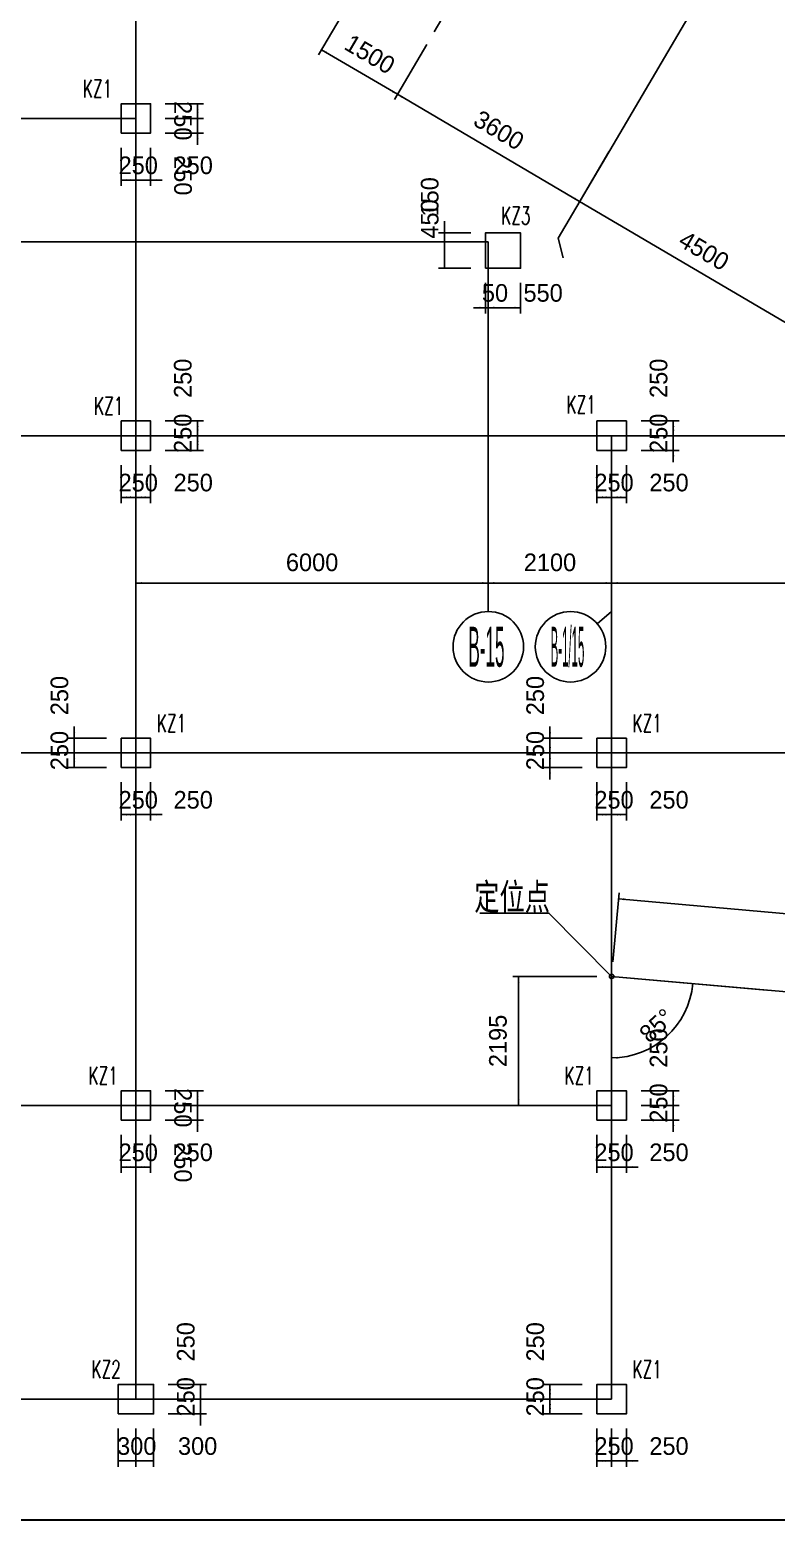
# Model space of a CAD drawing. Extents: x 387171 to 699106, y 11966 to 245688.
# Drawn here: x 577452 to 590159, y 98028 to 123396 of the extents above; entities that cross this region are included whole.
import ezdxf
from ezdxf.enums import TextEntityAlignment as Align

# ---------------------------------------------------------------- set-up
doc = ezdxf.new("R2010")
doc.units = 0
doc.header["$LTSCALE"] = 100
doc.header["$MEASUREMENT"] = 0
for name, color, linetype in [('COLU', 7, 'Continuous'), ('DIM', 3, 'Continuous'), ('DOTE', 253, 'Continuous'), ('L-AXIS', 3, 'Continuous'), ('NUM', 7, 'Continuous')]:
    doc.layers.add(name, color=color, linetype=linetype)
doc.styles.add('hztxt', font='hztxt')
doc.styles.get("Standard").update_dxf_attribs({"font": 'standard'})
doc.dimstyles.get("Standard").update_dxf_attribs({"dimtxt": 300, "dimasz": 100, "dimexe": 100, "dimexo": 250, "dimgap": 100, "dimtad": 0, "dimtoh": 1, "dimdec": 0, "dimdsep": 46, "dimcen": 0.09, "dimclrt": 7, "dimadec": 0, "dimazin": 0, "dimtfac": 1, "dimtdec": 4, "dimtofl": 0, "dimtmove": 0, "dimatfit": 3, "dimfxl": 1, "dimtolj": 1, "dimtzin": 0, "dimarcsym": 0})

# ---------------------------------------------------------------- blocks, each defined once
blk = doc.blocks.new('*D4143')
at = {"layer": 'L-AXIS', "color": 0, "linetype": 'ByBlock', "lineweight": -2}
blk.add_arc((587358, 107283), 1386, 270, 354.9316, dxfattribs=at)
for points in [[(588739, 107161), (588743, 107059), (588710, 107064)], [(587358, 105897), (587457, 105917), (587459, 105884)]]:
    blk.add_solid(points, dxfattribs=at)
at = {"layer": 'L-AXIS', "color": 7, "linetype": 'Continuous', "lineweight": -2, "insert": (588226, 106334), "char_height": 300, "width": 453.33, "attachment_point": 8, "rotation": 42.4658, "style": 'hztxt'}
blk.add_mtext('85%%D', dxfattribs=at)
blk = doc.blocks.new('*D2495')
at = {"layer": 'L-AXIS', "color": 0, "linetype": 'ByBlock', "lineweight": -2}
for p, q in [((587108, 107283), (585673, 107283)), ((585773, 105088), (585773, 107283)), ((587108, 105088), (585673, 105088))]:
    blk.add_line(p, q, dxfattribs=at)
for points in [[(585773, 107283), (585790, 107183), (585757, 107183)], [(585773, 105088), (585757, 105188), (585790, 105188)]]:
    blk.add_solid(points, dxfattribs=at)
at = {"layer": 'L-AXIS', "color": 7, "linetype": 'Continuous', "lineweight": -2, "insert": (585423, 106186), "char_height": 300, "width": 770, "attachment_point": 5, "rotation": 90, "style": 'hztxt'}
blk.add_mtext('2195', dxfattribs=at)
blk = doc.blocks.new('*D2150')
at = {"layer": 'L-AXIS', "color": 0, "linetype": 'ByBlock', "lineweight": -2}
for p, q in [((585258, 114738), (585258, 113880)), ((587358, 114738), (587358, 113880)), ((587358, 113980), (585258, 113980))]:
    blk.add_line(p, q, dxfattribs=at)
for points in [[(585258, 113980), (585358, 113997), (585358, 113963)], [(587358, 113980), (587258, 113963), (587258, 113997)]]:
    blk.add_solid(points, dxfattribs=at)
at = {"layer": 'L-AXIS', "color": 7, "linetype": 'Continuous', "lineweight": -2, "insert": (586308, 114330), "char_height": 300, "width": 775, "attachment_point": 5, "style": 'hztxt'}
blk.add_mtext('2100', dxfattribs=at)
blk = doc.blocks.new('*D891')
at = {"layer": 'L-AXIS', "color": 0, "linetype": 'ByBlock', "lineweight": -2}
for p, q in [((584209, 123146), (583659, 122212)), ((583710, 122298), (586813, 120473)), ((587312, 121321), (586763, 120387))]:
    blk.add_line(p, q, dxfattribs=at)
for points in [[(583710, 122298), (583805, 122262), (583788, 122233)], [(586813, 120473), (586719, 120510), (586736, 120538)]]:
    blk.add_solid(points, dxfattribs=at)
at = {"layer": 'L-AXIS', "color": 7, "linetype": 'Continuous', "lineweight": -2, "insert": (585439, 121687), "char_height": 300, "width": 775, "attachment_point": 5, "rotation": 329.5454, "style": 'hztxt'}
blk.add_mtext('3600', dxfattribs=at)
blk = doc.blocks.new('*D2177')
at = {"layer": 'L-AXIS', "color": 0, "linetype": 'ByBlock', "lineweight": -2}
for p, q in [((579258, 114738), (579258, 113880)), ((585258, 114738), (585258, 113880)), ((585258, 113980), (579258, 113980))]:
    blk.add_line(p, q, dxfattribs=at)
for points in [[(579258, 113980), (579358, 113997), (579358, 113963)], [(585258, 113980), (585158, 113963), (585158, 113997)]]:
    blk.add_solid(points, dxfattribs=at)
at = {"layer": 'L-AXIS', "color": 7, "linetype": 'Continuous', "lineweight": -2, "insert": (582258, 114330), "char_height": 300, "width": 770, "attachment_point": 5, "style": 'hztxt'}
blk.add_mtext('6000', dxfattribs=at)
blk = doc.blocks.new('_AXISO')
blk.add_circle((0, 0), 0.5)
blk = doc.blocks.new('*D148')
at = {"layer": 'L-AXIS', "color": 0, "linetype": 'ByBlock', "lineweight": -2}
for p, q in [((582916, 123906), (582366, 122972)), ((582417, 123058), (583710, 122298)), ((584209, 123146), (583659, 122212))]:
    blk.add_line(p, q, dxfattribs=at)
for points in [[(582417, 123058), (582512, 123022), (582495, 122993)], [(583710, 122298), (583615, 122334), (583632, 122363)]]:
    blk.add_solid(points, dxfattribs=at)
at = {"layer": 'L-AXIS', "color": 7, "linetype": 'Continuous', "lineweight": -2, "insert": (583241, 122980), "char_height": 300, "width": 690, "attachment_point": 5, "rotation": 329.5454, "style": 'hztxt'}
blk.add_mtext('1500', dxfattribs=at)
blk = doc.blocks.new('*D922')
at = {"layer": 'L-AXIS', "color": 0, "linetype": 'ByBlock', "lineweight": -2}
for p, q in [((587312, 121321), (586763, 120387)), ((586813, 120473), (590692, 118192)), ((591191, 119040), (590642, 118106))]:
    blk.add_line(p, q, dxfattribs=at)
for points in [[(586813, 120473), (586908, 120437), (586891, 120408)], [(590692, 118192), (590598, 118229), (590615, 118257)]]:
    blk.add_solid(points, dxfattribs=at)
at = {"layer": 'L-AXIS', "color": 7, "linetype": 'Continuous', "lineweight": -2, "insert": (588930, 119635), "char_height": 300, "width": 790, "attachment_point": 5, "rotation": 329.5454, "style": 'hztxt'}
blk.add_mtext('4500', dxfattribs=at)
blk = doc.blocks.new('*D3558')
at = {"layer": 'L-AXIS', "color": 0, "linetype": 'ByBlock', "lineweight": -2}
for p, q in [((587358, 114738), (587358, 113880)), ((596358, 114738), (596358, 113880)), ((596358, 113980), (587358, 113980))]:
    blk.add_line(p, q, dxfattribs=at)
for points in [[(587358, 113980), (587458, 113997), (587458, 113963)], [(596358, 113980), (596258, 113963), (596258, 113997)]]:
    blk.add_solid(points, dxfattribs=at)
at = {"layer": 'L-AXIS', "color": 7, "linetype": 'Continuous', "lineweight": -2, "insert": (591858, 114330), "char_height": 300, "width": 770, "attachment_point": 5, "style": 'hztxt'}
blk.add_mtext('9000', dxfattribs=at)
blk = doc.blocks.new('*D2588')
at = {"layer": 'L-AXIS', "color": 0, "linetype": 'ByBlock', "lineweight": -2}
for p, q in [((587380, 107532), (587484, 108704)), ((596500, 107804), (587475, 108604)), ((596405, 106732), (596509, 107903))]:
    blk.add_line(p, q, dxfattribs=at)
for points in [[(587475, 108604), (587576, 108612), (587573, 108579)], [(596500, 107804), (596399, 107796), (596402, 107829)]]:
    blk.add_solid(points, dxfattribs=at)
at = {"layer": 'L-AXIS', "color": 7, "linetype": 'Continuous', "lineweight": -2, "insert": (592019, 108552), "char_height": 300, "width": 765, "attachment_point": 5, "rotation": 354.9316, "style": 'hztxt'}
blk.add_mtext('9060', dxfattribs=at)
blk = doc.blocks.new('*D2762')
at = {"layer": 'DIM', "color": 0, "linetype": 'ByBlock', "lineweight": -2}
for p, q in [((579008, 121388), (579008, 120738)), ((579258, 121388), (579258, 120738)), ((579008, 120838), (579258, 120838))]:
    blk.add_line(p, q, dxfattribs=at)
for points in [[(579008, 120838), (579108, 120855), (579108, 120821)], [(579258, 120838), (579158, 120821), (579158, 120855)]]:
    blk.add_solid(points, dxfattribs=at)
at = {"layer": 'DIM', "color": 7, "linetype": 'Continuous', "lineweight": -2, "insert": (579298, 121088), "char_height": 300, "width": 566.67, "attachment_point": 5, "style": 'hztxt'}
blk.add_mtext('250', dxfattribs=at)
blk = doc.blocks.new('*D2707')
at = {"layer": 'DIM', "color": 0, "linetype": 'ByBlock', "lineweight": -2}
for p, q in [((579258, 121388), (579258, 120738)), ((579508, 121388), (579508, 120738)), ((579058, 120838), (579708, 120838))]:
    blk.add_line(p, q, dxfattribs=at)
for points in [[(579258, 120838), (579158, 120821), (579158, 120855)], [(579508, 120838), (579608, 120855), (579608, 120821)]]:
    blk.add_solid(points, dxfattribs=at)
at = {"layer": 'DIM', "color": 7, "linetype": 'Continuous', "lineweight": -2, "insert": (580234, 121088), "char_height": 300, "width": 566.67, "attachment_point": 5, "style": 'hztxt'}
blk.add_mtext('250', dxfattribs=at)
blk = doc.blocks.new('*D2941')
at = {"layer": 'DIM', "color": 0, "linetype": 'ByBlock', "lineweight": -2}
for p, q in [((580308, 121438), (580308, 122088)), ((579758, 121888), (580408, 121888)), ((579758, 121638), (580408, 121638))]:
    blk.add_line(p, q, dxfattribs=at)
for points in [[(580308, 121888), (580291, 121988), (580325, 121988)], [(580308, 121638), (580325, 121538), (580291, 121538)]]:
    blk.add_solid(points, dxfattribs=at)
at = {"layer": 'DIM', "color": 7, "linetype": 'Continuous', "lineweight": -2, "insert": (580058, 120912), "char_height": 300, "width": 566.67, "attachment_point": 5, "rotation": 270, "style": 'hztxt'}
blk.add_mtext('250', dxfattribs=at)
blk = doc.blocks.new('*D3132')
at = {"layer": 'DIM', "color": 0, "linetype": 'ByBlock', "lineweight": -2}
for p, q in [((579758, 122138), (580408, 122138)), ((580308, 121888), (580308, 122138)), ((579758, 121888), (580408, 121888))]:
    blk.add_line(p, q, dxfattribs=at)
for points in [[(580308, 122138), (580325, 122038), (580291, 122038)], [(580308, 121888), (580291, 121988), (580325, 121988)]]:
    blk.add_solid(points, dxfattribs=at)
at = {"layer": 'DIM', "color": 7, "linetype": 'Continuous', "lineweight": -2, "insert": (580058, 121848), "char_height": 300, "width": 566.67, "attachment_point": 5, "rotation": 270, "style": 'hztxt'}
blk.add_mtext('250', dxfattribs=at)
blk = doc.blocks.new('*D1029')
at = {"layer": 'DIM', "color": 0, "linetype": 'ByBlock', "lineweight": -2}
for p, q in [((579008, 115988), (579008, 115338)), ((579258, 115988), (579258, 115338)), ((579008, 115438), (579258, 115438))]:
    blk.add_line(p, q, dxfattribs=at)
for points in [[(579008, 115438), (579108, 115455), (579108, 115421)], [(579258, 115438), (579158, 115421), (579158, 115455)]]:
    blk.add_solid(points, dxfattribs=at)
at = {"layer": 'DIM', "color": 7, "linetype": 'Continuous', "lineweight": -2, "insert": (579298, 115688), "char_height": 300, "width": 566.67, "attachment_point": 5, "style": 'hztxt'}
blk.add_mtext('250', dxfattribs=at)
blk = doc.blocks.new('*D3472')
at = {"layer": 'DIM', "color": 0, "linetype": 'ByBlock', "lineweight": -2}
for p, q in [((579258, 115988), (579258, 115338)), ((579508, 115988), (579508, 115338)), ((579258, 115438), (579508, 115438))]:
    blk.add_line(p, q, dxfattribs=at)
for points in [[(579258, 115438), (579358, 115455), (579358, 115421)], [(579508, 115438), (579408, 115421), (579408, 115455)]]:
    blk.add_solid(points, dxfattribs=at)
at = {"layer": 'DIM', "color": 7, "linetype": 'Continuous', "lineweight": -2, "insert": (580234, 115688), "char_height": 300, "width": 566.67, "attachment_point": 5, "style": 'hztxt'}
blk.add_mtext('250', dxfattribs=at)
blk = doc.blocks.new('*D3939')
at = {"layer": 'DIM', "color": 0, "linetype": 'ByBlock', "lineweight": -2}
for p, q in [((579758, 116488), (580408, 116488)), ((580308, 116238), (580308, 116488)), ((579758, 116238), (580408, 116238))]:
    blk.add_line(p, q, dxfattribs=at)
for points in [[(580308, 116488), (580325, 116388), (580291, 116388)], [(580308, 116238), (580291, 116338), (580325, 116338)]]:
    blk.add_solid(points, dxfattribs=at)
at = {"layer": 'DIM', "color": 7, "linetype": 'Continuous', "lineweight": -2, "insert": (580058, 116528), "char_height": 300, "width": 566.67, "attachment_point": 5, "rotation": 90, "style": 'hztxt'}
blk.add_mtext('250', dxfattribs=at)
blk = doc.blocks.new('*D4174')
at = {"layer": 'DIM', "color": 0, "linetype": 'ByBlock', "lineweight": -2}
for p, q in [((579758, 116738), (580408, 116738)), ((580308, 116488), (580308, 116738)), ((579758, 116488), (580408, 116488))]:
    blk.add_line(p, q, dxfattribs=at)
for points in [[(580308, 116738), (580325, 116638), (580291, 116638)], [(580308, 116488), (580291, 116588), (580325, 116588)]]:
    blk.add_solid(points, dxfattribs=at)
at = {"layer": 'DIM', "color": 7, "linetype": 'Continuous', "lineweight": -2, "insert": (580058, 117464), "char_height": 300, "width": 566.67, "attachment_point": 5, "rotation": 90, "style": 'hztxt'}
blk.add_mtext('250', dxfattribs=at)
blk = doc.blocks.new('*D4')
at = {"layer": 'DIM', "color": 0, "linetype": 'ByBlock', "lineweight": -2}
for p, q in [((587108, 115988), (587108, 115338)), ((587358, 115988), (587358, 115338)), ((587108, 115438), (587358, 115438))]:
    blk.add_line(p, q, dxfattribs=at)
for points in [[(587108, 115438), (587208, 115455), (587208, 115421)], [(587358, 115438), (587258, 115421), (587258, 115455)]]:
    blk.add_solid(points, dxfattribs=at)
at = {"layer": 'DIM', "color": 7, "linetype": 'Continuous', "lineweight": -2, "insert": (587398, 115688), "char_height": 300, "width": 566.67, "attachment_point": 5, "style": 'hztxt'}
blk.add_mtext('250', dxfattribs=at)
blk = doc.blocks.new('*D4362')
at = {"layer": 'DIM', "color": 0, "linetype": 'ByBlock', "lineweight": -2}
for p, q in [((587358, 115988), (587358, 115338)), ((587608, 115988), (587608, 115338)), ((587358, 115438), (587608, 115438))]:
    blk.add_line(p, q, dxfattribs=at)
for points in [[(587358, 115438), (587458, 115455), (587458, 115421)], [(587608, 115438), (587508, 115421), (587508, 115455)]]:
    blk.add_solid(points, dxfattribs=at)
at = {"layer": 'DIM', "color": 7, "linetype": 'Continuous', "lineweight": -2, "insert": (588334, 115688), "char_height": 300, "width": 566.67, "attachment_point": 5, "style": 'hztxt'}
blk.add_mtext('250', dxfattribs=at)
blk = doc.blocks.new('*D2456')
at = {"layer": 'DIM', "color": 0, "linetype": 'ByBlock', "lineweight": -2}
for p, q in [((587858, 116488), (588508, 116488)), ((588408, 116038), (588408, 116688)), ((587858, 116238), (588508, 116238))]:
    blk.add_line(p, q, dxfattribs=at)
for points in [[(588408, 116488), (588391, 116588), (588425, 116588)], [(588408, 116238), (588425, 116138), (588391, 116138)]]:
    blk.add_solid(points, dxfattribs=at)
at = {"layer": 'DIM', "color": 7, "linetype": 'Continuous', "lineweight": -2, "insert": (588158, 116528), "char_height": 300, "width": 566.67, "attachment_point": 5, "rotation": 90, "style": 'hztxt'}
blk.add_mtext('250', dxfattribs=at)
blk = doc.blocks.new('*D2716')
at = {"layer": 'DIM', "color": 0, "linetype": 'ByBlock', "lineweight": -2}
for p, q in [((587858, 116738), (588508, 116738)), ((588408, 116488), (588408, 116738)), ((587858, 116488), (588508, 116488))]:
    blk.add_line(p, q, dxfattribs=at)
for points in [[(588408, 116738), (588425, 116638), (588391, 116638)], [(588408, 116488), (588391, 116588), (588425, 116588)]]:
    blk.add_solid(points, dxfattribs=at)
at = {"layer": 'DIM', "color": 7, "linetype": 'Continuous', "lineweight": -2, "insert": (588158, 117464), "char_height": 300, "width": 566.67, "attachment_point": 5, "rotation": 90, "style": 'hztxt'}
blk.add_mtext('250', dxfattribs=at)
blk = doc.blocks.new('*D830')
at = {"layer": 'DIM', "color": 0, "linetype": 'ByBlock', "lineweight": -2}
for p, q in [((578208, 111538), (578208, 110888)), ((578758, 111338), (578108, 111338)), ((578758, 111088), (578108, 111088))]:
    blk.add_line(p, q, dxfattribs=at)
for points in [[(578208, 111338), (578191, 111438), (578225, 111438)], [(578208, 111088), (578225, 110988), (578191, 110988)]]:
    blk.add_solid(points, dxfattribs=at)
at = {"layer": 'DIM', "color": 7, "linetype": 'Continuous', "lineweight": -2, "insert": (577958, 112064), "char_height": 300, "width": 566.67, "attachment_point": 5, "rotation": 90, "style": 'hztxt'}
blk.add_mtext('250', dxfattribs=at)
blk = doc.blocks.new('*D803')
at = {"layer": 'DIM', "color": 0, "linetype": 'ByBlock', "lineweight": -2}
for p, q in [((578758, 111088), (578108, 111088)), ((578208, 111088), (578208, 110838)), ((578758, 110838), (578108, 110838))]:
    blk.add_line(p, q, dxfattribs=at)
for points in [[(578208, 111088), (578225, 110988), (578191, 110988)], [(578208, 110838), (578191, 110938), (578225, 110938)]]:
    blk.add_solid(points, dxfattribs=at)
at = {"layer": 'DIM', "color": 7, "linetype": 'Continuous', "lineweight": -2, "insert": (577958, 111128), "char_height": 300, "width": 566.67, "attachment_point": 5, "rotation": 90, "style": 'hztxt'}
blk.add_mtext('250', dxfattribs=at)
blk = doc.blocks.new('*D1027')
at = {"layer": 'DIM', "color": 0, "linetype": 'ByBlock', "lineweight": -2}
for p, q in [((579008, 110588), (579008, 109938)), ((579258, 110588), (579258, 109938)), ((579008, 110038), (579258, 110038))]:
    blk.add_line(p, q, dxfattribs=at)
for points in [[(579008, 110038), (579108, 110055), (579108, 110021)], [(579258, 110038), (579158, 110021), (579158, 110055)]]:
    blk.add_solid(points, dxfattribs=at)
at = {"layer": 'DIM', "color": 7, "linetype": 'Continuous', "lineweight": -2, "insert": (579298, 110288), "char_height": 300, "width": 566.67, "attachment_point": 5, "style": 'hztxt'}
blk.add_mtext('250', dxfattribs=at)
blk = doc.blocks.new('*D3470')
at = {"layer": 'DIM', "color": 0, "linetype": 'ByBlock', "lineweight": -2}
for p, q in [((579258, 110588), (579258, 109938)), ((579508, 110588), (579508, 109938)), ((579058, 110038), (579708, 110038))]:
    blk.add_line(p, q, dxfattribs=at)
for points in [[(579258, 110038), (579158, 110021), (579158, 110055)], [(579508, 110038), (579608, 110055), (579608, 110021)]]:
    blk.add_solid(points, dxfattribs=at)
at = {"layer": 'DIM', "color": 7, "linetype": 'Continuous', "lineweight": -2, "insert": (580234, 110288), "char_height": 300, "width": 566.67, "attachment_point": 5, "style": 'hztxt'}
blk.add_mtext('250', dxfattribs=at)
blk = doc.blocks.new('*D3938')
at = {"layer": 'DIM', "color": 0, "linetype": 'ByBlock', "lineweight": -2}
for p, q in [((586308, 111538), (586308, 110888)), ((586858, 111338), (586208, 111338)), ((586858, 111088), (586208, 111088))]:
    blk.add_line(p, q, dxfattribs=at)
for points in [[(586308, 111338), (586291, 111438), (586325, 111438)], [(586308, 111088), (586325, 110988), (586291, 110988)]]:
    blk.add_solid(points, dxfattribs=at)
at = {"layer": 'DIM', "color": 7, "linetype": 'Continuous', "lineweight": -2, "insert": (586058, 112064), "char_height": 300, "width": 566.67, "attachment_point": 5, "rotation": 90, "style": 'hztxt'}
blk.add_mtext('250', dxfattribs=at)
blk = doc.blocks.new('*D4172')
at = {"layer": 'DIM', "color": 0, "linetype": 'ByBlock', "lineweight": -2}
for p, q in [((586308, 111288), (586308, 110638)), ((586858, 111088), (586208, 111088)), ((586858, 110838), (586208, 110838))]:
    blk.add_line(p, q, dxfattribs=at)
for points in [[(586308, 111088), (586291, 111188), (586325, 111188)], [(586308, 110838), (586325, 110738), (586291, 110738)]]:
    blk.add_solid(points, dxfattribs=at)
at = {"layer": 'DIM', "color": 7, "linetype": 'Continuous', "lineweight": -2, "insert": (586058, 111128), "char_height": 300, "width": 566.67, "attachment_point": 5, "rotation": 90, "style": 'hztxt'}
blk.add_mtext('250', dxfattribs=at)
blk = doc.blocks.new('*D3')
at = {"layer": 'DIM', "color": 0, "linetype": 'ByBlock', "lineweight": -2}
for p, q in [((587108, 110588), (587108, 109938)), ((587358, 110588), (587358, 109938)), ((587108, 110038), (587358, 110038))]:
    blk.add_line(p, q, dxfattribs=at)
for points in [[(587108, 110038), (587208, 110055), (587208, 110021)], [(587358, 110038), (587258, 110021), (587258, 110055)]]:
    blk.add_solid(points, dxfattribs=at)
at = {"layer": 'DIM', "color": 7, "linetype": 'Continuous', "lineweight": -2, "insert": (587398, 110288), "char_height": 300, "width": 566.67, "attachment_point": 5, "style": 'hztxt'}
blk.add_mtext('250', dxfattribs=at)
blk = doc.blocks.new('*D2499')
at = {"layer": 'DIM', "color": 0, "linetype": 'ByBlock', "lineweight": -2}
for p, q in [((587358, 110588), (587358, 109938)), ((587608, 110588), (587608, 109938)), ((587358, 110038), (587608, 110038))]:
    blk.add_line(p, q, dxfattribs=at)
for points in [[(587358, 110038), (587458, 110055), (587458, 110021)], [(587608, 110038), (587508, 110021), (587508, 110055)]]:
    blk.add_solid(points, dxfattribs=at)
at = {"layer": 'DIM', "color": 7, "linetype": 'Continuous', "lineweight": -2, "insert": (588334, 110288), "char_height": 300, "width": 566.67, "attachment_point": 5, "style": 'hztxt'}
blk.add_mtext('250', dxfattribs=at)
blk = doc.blocks.new('*D663')
at = {"layer": 'DIM', "color": 0, "linetype": 'ByBlock', "lineweight": -2}
for p, q in [((579008, 104588), (579008, 103938)), ((579258, 104588), (579258, 103938)), ((579008, 104038), (579258, 104038))]:
    blk.add_line(p, q, dxfattribs=at)
for points in [[(579008, 104038), (579108, 104055), (579108, 104021)], [(579258, 104038), (579158, 104021), (579158, 104055)]]:
    blk.add_solid(points, dxfattribs=at)
at = {"layer": 'DIM', "color": 7, "linetype": 'Continuous', "lineweight": -2, "insert": (579298, 104288), "char_height": 300, "width": 566.67, "attachment_point": 5, "style": 'hztxt'}
blk.add_mtext('250', dxfattribs=at)
blk = doc.blocks.new('*D927')
at = {"layer": 'DIM', "color": 0, "linetype": 'ByBlock', "lineweight": -2}
for p, q in [((579258, 104588), (579258, 103938)), ((579508, 104588), (579508, 103938)), ((579258, 104038), (579508, 104038))]:
    blk.add_line(p, q, dxfattribs=at)
for points in [[(579258, 104038), (579358, 104055), (579358, 104021)], [(579508, 104038), (579408, 104021), (579408, 104055)]]:
    blk.add_solid(points, dxfattribs=at)
at = {"layer": 'DIM', "color": 7, "linetype": 'Continuous', "lineweight": -2, "insert": (580234, 104288), "char_height": 300, "width": 566.67, "attachment_point": 5, "style": 'hztxt'}
blk.add_mtext('250', dxfattribs=at)
blk = doc.blocks.new('*D1152')
at = {"layer": 'DIM', "color": 0, "linetype": 'ByBlock', "lineweight": -2}
for p, q in [((580308, 104638), (580308, 105288)), ((579758, 105088), (580408, 105088)), ((579758, 104838), (580408, 104838))]:
    blk.add_line(p, q, dxfattribs=at)
for points in [[(580308, 105088), (580291, 105188), (580325, 105188)], [(580308, 104838), (580325, 104738), (580291, 104738)]]:
    blk.add_solid(points, dxfattribs=at)
at = {"layer": 'DIM', "color": 7, "linetype": 'Continuous', "lineweight": -2, "insert": (580058, 104112), "char_height": 300, "width": 566.67, "attachment_point": 5, "rotation": 270, "style": 'hztxt'}
blk.add_mtext('250', dxfattribs=at)
blk = doc.blocks.new('*D1127')
at = {"layer": 'DIM', "color": 0, "linetype": 'ByBlock', "lineweight": -2}
for p, q in [((579758, 105338), (580408, 105338)), ((580308, 105088), (580308, 105338)), ((579758, 105088), (580408, 105088))]:
    blk.add_line(p, q, dxfattribs=at)
for points in [[(580308, 105338), (580325, 105238), (580291, 105238)], [(580308, 105088), (580291, 105188), (580325, 105188)]]:
    blk.add_solid(points, dxfattribs=at)
at = {"layer": 'DIM', "color": 7, "linetype": 'Continuous', "lineweight": -2, "insert": (580058, 105048), "char_height": 300, "width": 566.67, "attachment_point": 5, "rotation": 270, "style": 'hztxt'}
blk.add_mtext('250', dxfattribs=at)
blk = doc.blocks.new('*D3519')
at = {"layer": 'DIM', "color": 0, "linetype": 'ByBlock', "lineweight": -2}
for p, q in [((578958, 99588), (578958, 98938)), ((579258, 99588), (579258, 98938)), ((578958, 99038), (579258, 99038))]:
    blk.add_line(p, q, dxfattribs=at)
for points in [[(578958, 99038), (579058, 99055), (579058, 99021)], [(579258, 99038), (579158, 99021), (579158, 99055)]]:
    blk.add_solid(points, dxfattribs=at)
at = {"layer": 'DIM', "color": 7, "linetype": 'Continuous', "lineweight": -2, "insert": (579273, 99288), "char_height": 300, "width": 566.67, "attachment_point": 5, "style": 'hztxt'}
blk.add_mtext('300', dxfattribs=at)
blk = doc.blocks.new('*D3768')
at = {"layer": 'DIM', "color": 0, "linetype": 'ByBlock', "lineweight": -2}
for p, q in [((579258, 99588), (579258, 98938)), ((579558, 99588), (579558, 98938)), ((579258, 99038), (579558, 99038))]:
    blk.add_line(p, q, dxfattribs=at)
for points in [[(579258, 99038), (579358, 99055), (579358, 99021)], [(579558, 99038), (579458, 99021), (579458, 99055)]]:
    blk.add_solid(points, dxfattribs=at)
at = {"layer": 'DIM', "color": 7, "linetype": 'Continuous', "lineweight": -2, "insert": (580309, 99288), "char_height": 300, "width": 566.67, "attachment_point": 5, "style": 'hztxt'}
blk.add_mtext('300', dxfattribs=at)
blk = doc.blocks.new('*D4228')
at = {"layer": 'DIM', "color": 0, "linetype": 'ByBlock', "lineweight": -2}
for p, q in [((580358, 99638), (580358, 100288)), ((579808, 100088), (580458, 100088)), ((579808, 99838), (580458, 99838))]:
    blk.add_line(p, q, dxfattribs=at)
for points in [[(580358, 100088), (580341, 100188), (580375, 100188)], [(580358, 99838), (580375, 99738), (580341, 99738)]]:
    blk.add_solid(points, dxfattribs=at)
at = {"layer": 'DIM', "color": 7, "linetype": 'Continuous', "lineweight": -2, "insert": (580108, 100128), "char_height": 300, "width": 566.67, "attachment_point": 5, "rotation": 90, "style": 'hztxt'}
blk.add_mtext('250', dxfattribs=at)
blk = doc.blocks.new('*D94')
at = {"layer": 'DIM', "color": 0, "linetype": 'ByBlock', "lineweight": -2}
for p, q in [((579808, 100338), (580458, 100338)), ((580358, 100088), (580358, 100338)), ((579808, 100088), (580458, 100088))]:
    blk.add_line(p, q, dxfattribs=at)
for points in [[(580358, 100338), (580375, 100238), (580341, 100238)], [(580358, 100088), (580341, 100188), (580375, 100188)]]:
    blk.add_solid(points, dxfattribs=at)
at = {"layer": 'DIM', "color": 7, "linetype": 'Continuous', "lineweight": -2, "insert": (580108, 101064), "char_height": 300, "width": 566.67, "attachment_point": 5, "rotation": 90, "style": 'hztxt'}
blk.add_mtext('250', dxfattribs=at)
blk = doc.blocks.new('*D2562')
at = {"layer": 'DIM', "color": 0, "linetype": 'ByBlock', "lineweight": -2}
for p, q in [((587108, 104588), (587108, 103938)), ((587358, 104588), (587358, 103938)), ((587108, 104038), (587358, 104038))]:
    blk.add_line(p, q, dxfattribs=at)
for points in [[(587108, 104038), (587208, 104055), (587208, 104021)], [(587358, 104038), (587258, 104021), (587258, 104055)]]:
    blk.add_solid(points, dxfattribs=at)
at = {"layer": 'DIM', "color": 7, "linetype": 'Continuous', "lineweight": -2, "insert": (587398, 104288), "char_height": 300, "width": 566.67, "attachment_point": 5, "style": 'hztxt'}
blk.add_mtext('250', dxfattribs=at)
blk = doc.blocks.new('*D2818')
at = {"layer": 'DIM', "color": 0, "linetype": 'ByBlock', "lineweight": -2}
for p, q in [((587358, 104588), (587358, 103938)), ((587608, 104588), (587608, 103938)), ((587158, 104038), (587808, 104038))]:
    blk.add_line(p, q, dxfattribs=at)
for points in [[(587358, 104038), (587258, 104021), (587258, 104055)], [(587608, 104038), (587708, 104055), (587708, 104021)]]:
    blk.add_solid(points, dxfattribs=at)
at = {"layer": 'DIM', "color": 7, "linetype": 'Continuous', "lineweight": -2, "insert": (588334, 104288), "char_height": 300, "width": 566.67, "attachment_point": 5, "style": 'hztxt'}
blk.add_mtext('250', dxfattribs=at)
blk = doc.blocks.new('*D2760')
at = {"layer": 'DIM', "color": 0, "linetype": 'ByBlock', "lineweight": -2}
for p, q in [((588408, 104638), (588408, 105288)), ((587858, 105088), (588508, 105088)), ((587858, 104838), (588508, 104838))]:
    blk.add_line(p, q, dxfattribs=at)
for points in [[(588408, 105088), (588391, 105188), (588425, 105188)], [(588408, 104838), (588425, 104738), (588391, 104738)]]:
    blk.add_solid(points, dxfattribs=at)
at = {"layer": 'DIM', "color": 7, "linetype": 'Continuous', "lineweight": -2, "insert": (588158, 105128), "char_height": 300, "width": 566.67, "attachment_point": 5, "rotation": 90, "style": 'hztxt'}
blk.add_mtext('250', dxfattribs=at)
blk = doc.blocks.new('*D3000')
at = {"layer": 'DIM', "color": 0, "linetype": 'ByBlock', "lineweight": -2}
for p, q in [((587858, 105338), (588508, 105338)), ((588408, 105088), (588408, 105338)), ((587858, 105088), (588508, 105088))]:
    blk.add_line(p, q, dxfattribs=at)
for points in [[(588408, 105338), (588425, 105238), (588391, 105238)], [(588408, 105088), (588391, 105188), (588425, 105188)]]:
    blk.add_solid(points, dxfattribs=at)
at = {"layer": 'DIM', "color": 7, "linetype": 'Continuous', "lineweight": -2, "insert": (588158, 106064), "char_height": 300, "width": 566.67, "attachment_point": 5, "rotation": 90, "style": 'hztxt'}
blk.add_mtext('250', dxfattribs=at)
blk = doc.blocks.new('*D3191')
at = {"layer": 'DIM', "color": 0, "linetype": 'ByBlock', "lineweight": -2}
for p, q in [((586858, 100338), (586208, 100338)), ((586308, 100338), (586308, 100088)), ((586858, 100088), (586208, 100088))]:
    blk.add_line(p, q, dxfattribs=at)
for points in [[(586308, 100338), (586325, 100238), (586291, 100238)], [(586308, 100088), (586291, 100188), (586325, 100188)]]:
    blk.add_solid(points, dxfattribs=at)
at = {"layer": 'DIM', "color": 7, "linetype": 'Continuous', "lineweight": -2, "insert": (586058, 101064), "char_height": 300, "width": 566.67, "attachment_point": 5, "rotation": 90, "style": 'hztxt'}
blk.add_mtext('250', dxfattribs=at)
blk = doc.blocks.new('*D1307')
at = {"layer": 'DIM', "color": 0, "linetype": 'ByBlock', "lineweight": -2}
for p, q in [((586858, 100088), (586208, 100088)), ((586308, 100088), (586308, 99838)), ((586858, 99838), (586208, 99838))]:
    blk.add_line(p, q, dxfattribs=at)
for points in [[(586308, 100088), (586325, 99988), (586291, 99988)], [(586308, 99838), (586291, 99938), (586325, 99938)]]:
    blk.add_solid(points, dxfattribs=at)
at = {"layer": 'DIM', "color": 7, "linetype": 'Continuous', "lineweight": -2, "insert": (586058, 100128), "char_height": 300, "width": 566.67, "attachment_point": 5, "rotation": 90, "style": 'hztxt'}
blk.add_mtext('250', dxfattribs=at)
blk = doc.blocks.new('*D1515')
at = {"layer": 'DIM', "color": 0, "linetype": 'ByBlock', "lineweight": -2}
for p, q in [((587108, 99588), (587108, 98938)), ((587358, 99588), (587358, 98938)), ((587108, 99038), (587358, 99038))]:
    blk.add_line(p, q, dxfattribs=at)
for points in [[(587108, 99038), (587208, 99055), (587208, 99021)], [(587358, 99038), (587258, 99021), (587258, 99055)]]:
    blk.add_solid(points, dxfattribs=at)
at = {"layer": 'DIM', "color": 7, "linetype": 'Continuous', "lineweight": -2, "insert": (587398, 99288), "char_height": 300, "width": 566.67, "attachment_point": 5, "style": 'hztxt'}
blk.add_mtext('250', dxfattribs=at)
blk = doc.blocks.new('*D1788')
at = {"layer": 'DIM', "color": 0, "linetype": 'ByBlock', "lineweight": -2}
for p, q in [((587358, 99588), (587358, 98938)), ((587608, 99588), (587608, 98938)), ((587158, 99038), (587808, 99038))]:
    blk.add_line(p, q, dxfattribs=at)
for points in [[(587358, 99038), (587258, 99021), (587258, 99055)], [(587608, 99038), (587708, 99055), (587708, 99021)]]:
    blk.add_solid(points, dxfattribs=at)
at = {"layer": 'DIM', "color": 7, "linetype": 'Continuous', "lineweight": -2, "insert": (588334, 99288), "char_height": 300, "width": 566.67, "attachment_point": 5, "style": 'hztxt'}
blk.add_mtext('250', dxfattribs=at)
blk = doc.blocks.new('*D2682')
at = {"layer": 'DIM', "color": 0, "linetype": 'ByBlock', "lineweight": -2}
for p, q in [((585208, 119092), (585208, 118566)), ((585258, 119088), (585258, 118566)), ((585008, 118666), (585458, 118666))]:
    blk.add_line(p, q, dxfattribs=at)
for points in [[(585208, 118666), (585108, 118650), (585108, 118683)], [(585258, 118666), (585358, 118683), (585358, 118650)]]:
    blk.add_solid(points, dxfattribs=at)
at = {"layer": 'DIM', "color": 7, "linetype": 'Continuous', "lineweight": -2, "insert": (585372, 118916), "char_height": 300, "width": 353.33, "attachment_point": 5, "style": 'hztxt'}
blk.add_mtext('50', dxfattribs=at)
blk = doc.blocks.new('*D2913')
at = {"layer": 'DIM', "color": 0, "linetype": 'ByBlock', "lineweight": -2}
for p, q in [((585258, 119088), (585258, 118566)), ((585808, 119088), (585808, 118566)), ((585258, 118666), (585808, 118666))]:
    blk.add_line(p, q, dxfattribs=at)
for points in [[(585258, 118666), (585358, 118683), (585358, 118650)], [(585808, 118666), (585708, 118650), (585708, 118683)]]:
    blk.add_solid(points, dxfattribs=at)
at = {"layer": 'DIM', "color": 7, "linetype": 'Continuous', "lineweight": -2, "insert": (586191, 118916), "char_height": 300, "width": 566.67, "attachment_point": 5, "style": 'hztxt'}
blk.add_mtext('550', dxfattribs=at)
blk = doc.blocks.new('*D931')
at = {"layer": 'DIM', "color": 0, "linetype": 'ByBlock', "lineweight": -2}
for p, q in [((584512, 120138), (584512, 119588)), ((584958, 119938), (584412, 119938)), ((584958, 119788), (584412, 119788))]:
    blk.add_line(p, q, dxfattribs=at)
for points in [[(584512, 119938), (584495, 120038), (584529, 120038)], [(584512, 119788), (584529, 119688), (584495, 119688)]]:
    blk.add_solid(points, dxfattribs=at)
at = {"layer": 'DIM', "color": 7, "linetype": 'Continuous', "lineweight": -2, "insert": (584262, 120553), "char_height": 300, "width": 476.67, "attachment_point": 5, "rotation": 90, "style": 'hztxt'}
blk.add_mtext('150', dxfattribs=at)
blk = doc.blocks.new('*D1465')
at = {"layer": 'DIM', "color": 0, "linetype": 'ByBlock', "lineweight": -2}
for p, q in [((584958, 119788), (584412, 119788)), ((584512, 119788), (584512, 119338)), ((584958, 119338), (584412, 119338))]:
    blk.add_line(p, q, dxfattribs=at)
for points in [[(584512, 119788), (584529, 119688), (584495, 119688)], [(584512, 119338), (584495, 119438), (584529, 119438)]]:
    blk.add_solid(points, dxfattribs=at)
at = {"layer": 'DIM', "color": 7, "linetype": 'Continuous', "lineweight": -2, "insert": (584262, 120176), "char_height": 300, "width": 576.67, "attachment_point": 5, "rotation": 90, "style": 'hztxt'}
blk.add_mtext('450', dxfattribs=at)
blk = doc.blocks.new('后浇带现场')
at = {"color": 6, "lineweight": 30}
blk.add_lwpolyline([(781539, 625070), (706851, 625070)], dxfattribs=at)

msp = doc.modelspace()

# ---------------------------------------------------------------- linework, layer by layer
at = {"layer": 'COLU'}
for points in [[(579008.1, 121637.9), (579508.1, 121637.9), (579508.1, 122137.9), (579008.1, 122137.9)], [(585208.1, 119337.9), (585808.1, 119337.9), (585808.1, 119937.9), (585208.1, 119937.9)], [(579008.1, 116237.9), (579508.1, 116237.9), (579508.1, 116737.9), (579008.1, 116737.9)], [(587108.1, 116237.9), (587608.1, 116237.9), (587608.1, 116737.9), (587108.1, 116737.9)], [(579008.1, 110837.9), (579508.1, 110837.9), (579508.1, 111337.9), (579008.1, 111337.9)], [(587108.1, 110837.9), (587608.1, 110837.9), (587608.1, 111337.9), (587108.1, 111337.9)], [(579008.1, 104837.9), (579508.1, 104837.9), (579508.1, 105337.9), (579008.1, 105337.9)], [(587108.1, 104837.9), (587608.1, 104837.9), (587608.1, 105337.9), (587108.1, 105337.9)], [(578958.1, 99837.9), (579558.1, 99837.9), (579558.1, 100337.9), (578958.1, 100337.9)], [(587108.1, 99837.9), (587608.1, 99837.9), (587608.1, 100337.9), (587108.1, 100337.9)]]:
    msp.add_lwpolyline(points, close=True, dxfattribs=at)
at = {"layer": 'DOTE'}
for p, q in [((579258.1, 213087.9), (579258.1, 100087.9)), ((589550.4, 132230.8), (584335.4, 123361.5)), ((592653.7, 130406.1), (587438.7, 121536.8)), ((516558.1, 121887.9), (579258.1, 121887.9)), ((565409.3, 119787.9), (585258.1, 119787.9)), ((585258.1, 114988.4), (585258.1, 119787.9)), ((518658.1, 116487.9), (596358.1, 116487.9)), ((587358.1, 116487.9), (587358.1, 100087.9)), ((524658.1, 111087.9), (596358.1, 111087.9)), ((666955.8, 100223.5), (587358.1, 107283.1)), ((524658.1, 105087.9), (587358.1, 105087.9)), ((524658.1, 100087.9), (587358.1, 100087.9))]:
    msp.add_line(p, q, dxfattribs=at)
at = {"layer": 'L-AXIS'}
for p, q in [((587438.7, 121536.8), (586448.1, 119852)), ((586448.1, 119852), (586531.7, 119515.2)), ((585258.1, 114988.4), (585258.1, 113494.8)), ((587358.1, 114988.4), (587358.1, 113494.8)), ((587358.1, 113494.8), (587113.6, 113285.3)), ((587358.1, 107283.1), (587358.1, 105087.9)), ((587358.1, 107283.1), (589991.5, 107049.6))]:
    msp.add_line(p, q, dxfattribs=at)
msp.add_lwpolyline([(587358.1, 107283.1), (586288.5, 108361.7), (585112.8, 108361.7)], dxfattribs=at)
msp.add_lwpolyline([(587323.3, 107297.2, 1), (587392.8, 107269.1, 1)], format="xyb", close=True, dxfattribs=at)

# ---------------------------------------------------------------- block references
at = {"color": 3, "lineweight": 30}
msp.add_blockref('后浇带现场', (-182998.7, -527042.1), dxfattribs=at)
at = {"layer": 'L-AXIS'}
ref = msp.add_blockref('_AXISO', (585258.1, 112894.8), dxfattribs=dict(at, xscale=1199.999999999997, yscale=1200, rotation=359.9996457873818))
ref.add_attrib('A', 'B-15', (584918.7, 112555.4), dxfattribs={"height": 678.82, "style": 'hztxt', "width": 0.320988})
ref = msp.add_blockref('_AXISO', (586658.1, 112894.8), dxfattribs=dict(at, xscale=1199.999999999997, yscale=1200, rotation=359.9996457873818))
ref.add_attrib('A', 'B-1/15', (586318.6, 112555.4), dxfattribs={"height": 678.82, "style": 'hztxt', "width": 0.214876})

# ---------------------------------------------------------------- texts
at = {"layer": 'L-AXIS', "width": 0.7}
msp.add_text('定位点', height=450, dxfattribs=at).set_placement((585663.3, 108415), align=Align.CENTER)
at = {"layer": 'NUM', "color": 200, "width": 0.7}
for s, p in [('KZ1', (578355.8, 122244)), ('KZ3', (585476.2, 120084.2)), ('KZ1', (578545.9, 116844)), ('KZ1', (586590.6, 116867.4)), ('KZ1', (579614.1, 111444)), ('KZ1', (587714.1, 111444)), ('KZ1', (578451.5, 105444)), ('KZ1', (586555.6, 105444)), ('KZ2', (578501.5, 100444)), ('KZ1', (587714.1, 100444))]:
    msp.add_text(s, height=300, dxfattribs=at).set_placement(p)

# ---------------------------------------------------------------- dimensions: what is measured, and where the dimension line sits
at = {"layer": 'DIM', "color": 200}
for p1, p2, picture, middle in [((579508.1, 121887.9), (579508.1, 122137.9), '*D3132', (580058.1, 122356)), ((579508.1, 121637.9), (579508.1, 121887.9), '*D2941', (580058.1, 121419.9)), ((579008.1, 121637.9), (579258.1, 121637.9), '*D2762', (578790, 121087.9)), ((579258.1, 121637.9), (579508.1, 121637.9), '*D2707', (579726.1, 121087.9)), ((579508.1, 116487.9), (579508.1, 116737.9), '*D4174', (580058.1, 116956)), ((587608.1, 116487.9), (587608.1, 116737.9), '*D2716', (588158.1, 116956)), ((579508.1, 116237.9), (579508.1, 116487.9), '*D3939', (580058.1, 116019.9)), ((587608.1, 116237.9), (587608.1, 116487.9), '*D2456', (588158.1, 116019.9)), ((579008.1, 116237.9), (579258.1, 116237.9), '*D1029', (578790, 115687.9)), ((579258.1, 116237.9), (579508.1, 116237.9), '*D3472', (579726.1, 115687.9)), ((587108.1, 116237.9), (587358.1, 116237.9), '*D4', (586890, 115687.9)), ((587358.1, 116237.9), (587608.1, 116237.9), '*D4362', (587826.1, 115687.9)), ((579008.1, 111337.9), (579008.1, 111087.9), '*D830', (577958.1, 111556)), ((587108.1, 111337.9), (587108.1, 111087.9), '*D3938', (586058.1, 111556)), ((579008.1, 111087.9), (579008.1, 110837.9), '*D803', (577958.1, 110619.9)), ((587108.1, 111087.9), (587108.1, 110837.9), '*D4172', (586058.1, 110619.9)), ((579008.1, 110837.9), (579258.1, 110837.9), '*D1027', (578790, 110287.9)), ((579258.1, 110837.9), (579508.1, 110837.9), '*D3470', (579726.1, 110287.9)), ((587108.1, 110837.9), (587358.1, 110837.9), '*D3', (586890, 110287.9)), ((587358.1, 110837.9), (587608.1, 110837.9), '*D2499', (587826.1, 110287.9)), ((587608.1, 105087.9), (587608.1, 105337.9), '*D3000', (588158.1, 105556)), ((579508.1, 105087.9), (579508.1, 105337.9), '*D1127', (580058.1, 105556)), ((579508.1, 104837.9), (579508.1, 105087.9), '*D1152', (580058.1, 104619.9)), ((587608.1, 104837.9), (587608.1, 105087.9), '*D2760', (588158.1, 104619.9)), ((579008.1, 104837.9), (579258.1, 104837.9), '*D663', (578790, 104287.9)), ((579258.1, 104837.9), (579508.1, 104837.9), '*D927', (579726.1, 104287.9)), ((587108.1, 104837.9), (587358.1, 104837.9), '*D2562', (586890, 104287.9)), ((587358.1, 104837.9), (587608.1, 104837.9), '*D2818', (587826.1, 104287.9)), ((579558.1, 100087.9), (579558.1, 100337.9), '*D94', (580108.1, 100556)), ((587108.1, 100337.9), (587108.1, 100087.9), '*D3191', (586058.1, 100556)), ((579558.1, 99837.9), (579558.1, 100087.9), '*D4228', (580108.1, 99619.9)), ((587108.1, 100087.9), (587108.1, 99837.9), '*D1307', (586058.1, 99619.9)), ((578958.1, 99837.9), (579258.1, 99837.9), '*D3519', (578740, 99287.9)), ((579258.1, 99837.9), (579558.1, 99837.9), '*D3768', (579776.1, 99287.9)), ((587108.1, 99837.9), (587358.1, 99837.9), '*D1515', (586890, 99287.9)), ((587358.1, 99837.9), (587608.1, 99837.9), '*D1788', (587826.1, 99287.9))]:
    dim = msp.add_aligned_dim(p1=p1, p2=p2, distance=-800, dimstyle='Standard', dxfattribs=at)
    dim.commit()
    dim.dimension.update_dxf_attribs({"geometry": picture, "text_midpoint": middle})
for base, p1, p2, picture, middle in [((584512.1, 119787.9), (585208.1, 119937.9), (585208.1, 119787.9), '*D931', (584262.1, 120139.9)), ((584512.1, 119337.9), (585208.1, 119787.9), (585208.1, 119337.9), '*D1465', (584262.1, 119562.9))]:
    dim = msp.add_linear_dim(base=base, p1=p1, p2=p2, angle=90, dimstyle='Standard', dxfattribs=at)
    dim.commit()
    dim.dimension.update_dxf_attribs({"geometry": picture, "text_midpoint": middle})
for base, p1, p2, picture, middle in [((585258.1, 118666.5), (585208.1, 119342), (585258.1, 119337.9), '*D2682', (585070.8, 118916.5)), ((585808.1, 118666.5), (585258.1, 119337.9), (585808.1, 119337.9), '*D2913', (585533.1, 118916.5))]:
    dim = msp.add_linear_dim(base=base, p1=p1, p2=p2, dimstyle='Standard', dxfattribs=at)
    dim.commit()
    dim.dimension.update_dxf_attribs({"geometry": picture, "text_midpoint": middle})
at = {"layer": 'L-AXIS'}
for base, p1, p2, picture, middle in [((583710, 122297.9), (583042.3, 124121.8), (584335.4, 123361.5), '*D148', (583240.9, 122979.8)), ((586813.3, 120473.2), (584335.4, 123361.5), (587438.7, 121536.8), '*D891', (585439.1, 121687.3)), ((590692.5, 118192.4), (587438.7, 121536.8), (591317.8, 119256), '*D922', (588930.3, 119634.5))]:
    dim = msp.add_linear_dim(base=base, p1=p1, p2=p2, angle=329.54537, dimstyle='Standard', dxfattribs=at)
    dim.commit()
    dim.dimension.update_dxf_attribs({"geometry": picture, "text_midpoint": middle})
for base, p1, p2, picture, middle in [((579258.1, 113980), (585258.1, 114988.4), (579258.1, 114988.4), '*D2177', (582258.1, 114330)), ((585258.1, 113980), (587358.1, 114988.4), (585258.1, 114988.4), '*D2150', (586308.1, 114330)), ((587358.1, 113980), (596358.1, 114988.4), (587358.1, 114988.4), '*D3558', (591858.1, 114330))]:
    dim = msp.add_linear_dim(base=base, p1=p1, p2=p2, dimstyle='Standard', dxfattribs=at)
    dim.commit()
    dim.dimension.update_dxf_attribs({"geometry": picture, "text_midpoint": middle})
for p1, distance, picture, middle in [((596382.8, 106482.7), -1326.1, '*D2588', (592018.5, 108552.5)), ((587358.1, 105087.9), 1584.8, '*D2495', (585423.2, 106185.5))]:
    dim = msp.add_aligned_dim(p1=p1, p2=(587358.1, 107283.1), distance=distance, dimstyle='Standard', dxfattribs=at)
    dim.commit()
    dim.dimension.update_dxf_attribs({"geometry": picture, "text_midpoint": middle})
dim = msp.add_angular_dim_2l(base=(588015.4, 106062.9), line1=((587358.1, 107283.1), (589991.5, 107049.6)), line2=((587358.1, 107283.1), (587358.1, 105087.9)), dimstyle='Standard', dxfattribs=at)
dim.commit()
dim.dimension.update_dxf_attribs({"geometry": '*D4143', "text_midpoint": (587857.8, 106837.3)})

doc.saveas('drawing.dxf')
